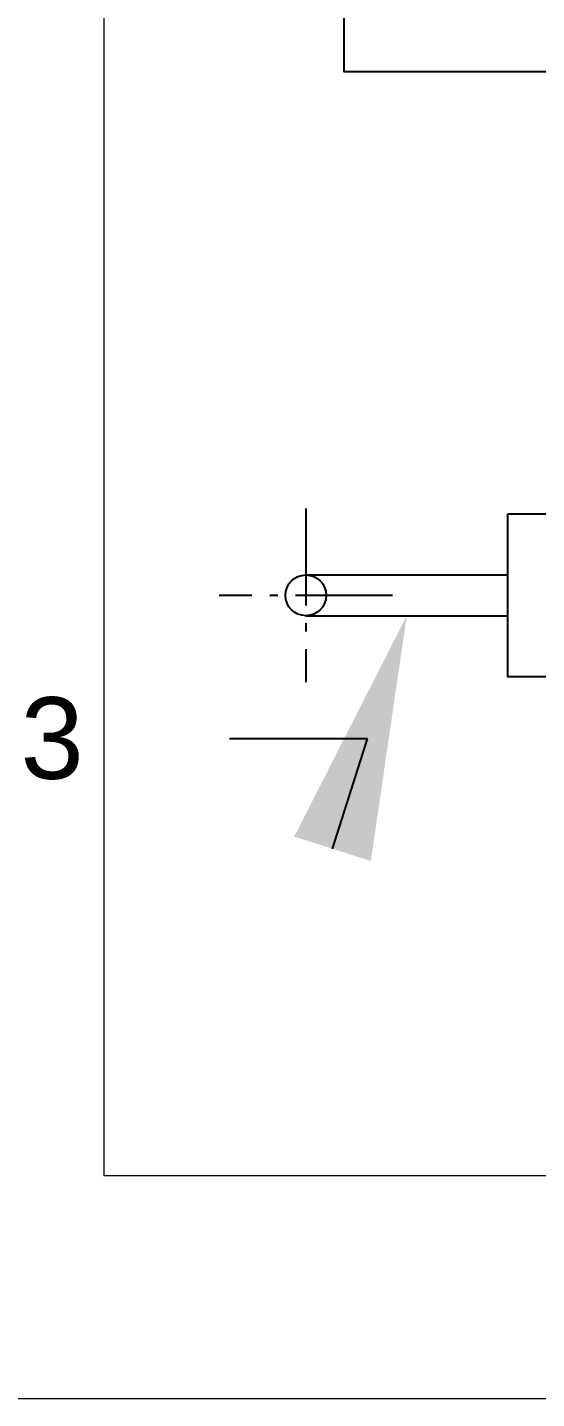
# Model space of a CAD drawing. Header units: millimetres. Extents: x 100 to 940, y 100 to 694.
# Drawn here: x 513.74 to 519.98, y 600.85 to 617.67 of the extents above; entities that cross this region are included whole.
import ezdxf
from ezdxf import colors
from ezdxf.entities.mleader import LeaderData, LeaderLine
from ezdxf.math import Vec2, Vec3

# ---------------------------------------------------------------- set-up
doc = ezdxf.new("R2010")
doc.units = ezdxf.units.MM
doc.linetypes.add('AM_DIN_G_W050x2', pattern=[6.875, 4.75, -0.875, 0.375, -0.875])
doc.layers.add('PAREDE', color=7, linetype='Continuous', lineweight=9)
doc.styles.add('Notes', font='arial.ttf', dxfattribs={"height": 3})

msp = doc.modelspace()

# ---------------------------------------------------------------- linework, layer by layer
at = {"color": 2, "linetype": 'AM_DIN_G_W050x2', "ltscale": 0.25}
for p, q in [((517.151, 611.77), (517.151, 609.643)), ((518.214, 610.706), (516.088, 610.706))]:
    msp.add_line(p, q, dxfattribs=at)
at = {"color": 2}
for p, q in [((517.151, 610.956), (519.628, 610.956)), ((517.151, 610.456), (519.628, 610.456))]:
    msp.add_line(p, q, dxfattribs=at)
for points in [[(517.62, 625.84), (523.636, 625.84), (523.636, 617.129), (517.62, 617.129)], [(519.628, 611.706), (521.628, 611.706), (521.628, 609.706), (519.628, 609.706)]]:
    msp.add_lwpolyline(points, close=True, dxfattribs=at)
msp.add_circle((517.151, 610.706), 0.25, dxfattribs=at)
at = {"layer": 'PAREDE'}
for p, q in [((514.674, 632.134), (514.674, 603.584)), ((533.019, 603.584), (514.674, 603.584)), ((512.799, 600.853), (594.361, 600.853))]:
    msp.add_line(p, q, dxfattribs=at)

# ---------------------------------------------------------------- leaders
at = {"color": 2}
ml = msp.add_multileader_mtext('Standard', dxfattribs=at)
ml.set_content('13', color=2, style='Notes')
ml.set_leader_properties()
ml.build(insert=Vec2(0, 0))
ml.multileader.update_dxf_attribs({"dogleg_length": 7, "arrow_head_size": 3})
ctx = ml.context
ctx.base_point, ctx.char_height, ctx.arrow_head_size, ctx.plane_origin = Vec3(510.874, 608.948), 1, 3, Vec3(518.389, 612.543)
notes = []
notes.append((ctx, [(0, (1, 1, 0), (517.909, 608.948), (-1, 0), 1.696, [(0, [(518.389, 610.456)], 0, [])])]))
ctx.mtext.insert, ctx.mtext.flow_direction = Vec3(512.874, 609.456), 5
for ctx, leaders in notes:
    for number, flags, end, landing, length, lines in leaders:
        leader = LeaderData()
        leader.index, (leader.has_last_leader_line, leader.has_dogleg_vector, leader.attachment_direction) = number, flags
        leader.last_leader_point, leader.dogleg_vector, leader.dogleg_length = Vec3(end), Vec3(landing), length
        for number, points, colour, breaks in lines:
            line = LeaderLine()
            line.index, line.vertices, line.color, line.breaks = number, Vec3.list(points), colors.encode_raw_color(colour), breaks
            leader.lines.append(line)
        ctx.leaders.append(leader)

doc.saveas('drawing.dxf')
